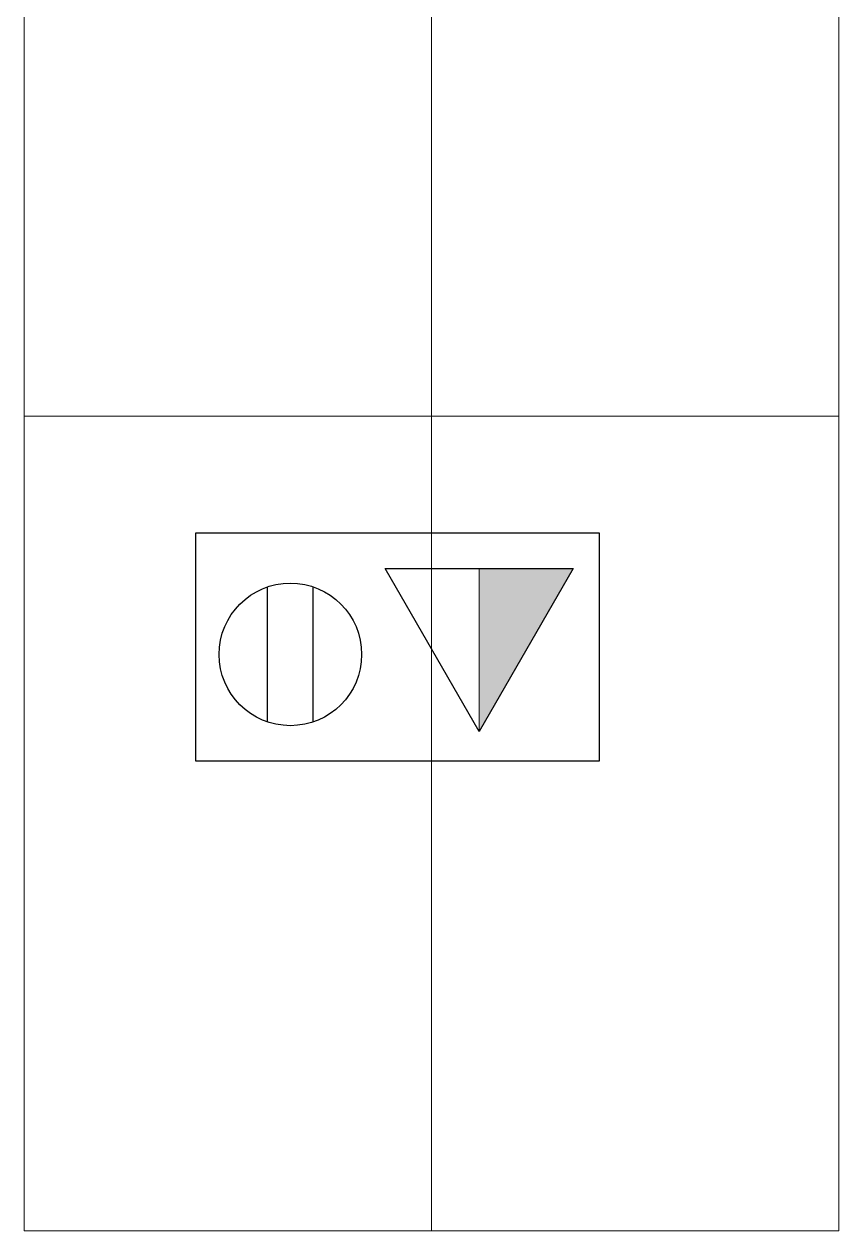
# Model space of a CAD drawing. Header units: inches. Extents: x 4757 to 6765, y 9919 to 10946.
# Drawn here: x 6593.2 to 6653.2, y 10298.3 to 10387.2 of the extents above; entities that cross this region are included whole.
import ezdxf

# ---------------------------------------------------------------- set-up
doc = ezdxf.new("R2010")
doc.units = ezdxf.units.IN
doc.header["$MEASUREMENT"] = 0
doc.layers.add('A-ANNO-NOTE', color=7, linetype='Continuous', lineweight=9)
doc.layers.add('I-FURN-PNLS', color=30, linetype='Continuous', lineweight=9)

# ---------------------------------------------------------------- blocks, each defined once
blk = doc.blocks.new('Conference Table 30 x 60 - 30_ x 66_-8788905-Level XX  POWER _ SIGNAL')
at = {"layer": 'I-FURN-PNLS'}
for p, q in [((30, 15), (-30, 15)), ((-30, 15), (-30, -15)), ((30, -15), (30, 15)), ((-30, -15), (30, -15))]:
    blk.add_line(p, q, dxfattribs=at)

msp = doc.modelspace()

# ---------------------------------------------------------------- hatches: boundary and pattern name
at = {"layer": 'A-ANNO-NOTE'}
msp.add_hatch(color=256, dxfattribs=at).paths.add_polyline_path([(6626.684, 10335.078), (6633.612, 10347.078), (6626.684, 10347.078)], flags=0)

# ---------------------------------------------------------------- linework, layer by layer
at = {"layer": 'A-ANNO-NOTE', "lineweight": 30}
for p, q in [((6605.804, 10349.691), (6635.52, 10349.691)), ((6605.804, 10332.88), (6605.804, 10349.691)), ((6635.52, 10349.691), (6635.52, 10332.88)), ((6619.756, 10347.078), (6633.612, 10347.078)), ((6626.684, 10335.078), (6619.756, 10347.078)), ((6633.612, 10347.078), (6626.684, 10335.078)), ((6611.089, 10335.773), (6611.089, 10345.715)), ((6614.464, 10335.773), (6614.464, 10345.715)), ((6635.52, 10332.88), (6605.804, 10332.88))]:
    msp.add_line(p, q, dxfattribs=at)
at = {"layer": 'A-ANNO-NOTE'}
for p, q in [((6626.684, 10347.078), (6626.684, 10335.078)), ((6626.684, 10335.078), (6633.612, 10347.078)), ((6633.612, 10347.078), (6626.684, 10347.078))]:
    msp.add_line(p, q, dxfattribs=at)
at = {"layer": 'A-ANNO-NOTE', "lineweight": 30}
msp.add_circle((6612.777, 10340.744), 5.25, dxfattribs=at)

# ---------------------------------------------------------------- block references
at = {"layer": 'I-FURN-PNLS', "rotation": 270.0000000000007}
for p in [(6608.171, 10388.289), (6638.171, 10388.289), (6608.171, 10328.289), (6638.171, 10328.289)]:
    msp.add_blockref('Conference Table 30 x 60 - 30_ x 66_-8788905-Level XX  POWER _ SIGNAL', p, dxfattribs=at)

doc.saveas('drawing.dxf')
